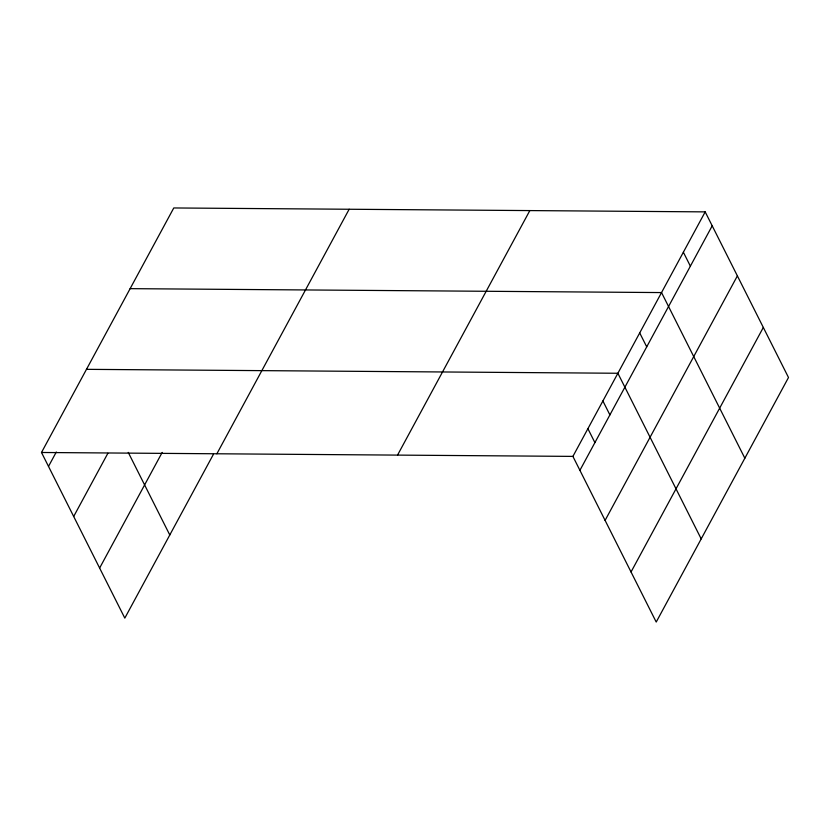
<?xml version="1.0" encoding="UTF-8"?>
<svg xmlns="http://www.w3.org/2000/svg" width="830" height="830" viewBox="0 0 830 830"><rect width="100%" height="100%" fill="white"/><g stroke="black" fill="none" stroke-linecap="round" stroke-linejoin="round"><path stroke-width="1.25" d="M213.435 454.29L124.811 618.122L41.5 452.485L173.781 207.957L705.189 211.878L788.5 377.515L656.219 622.043L572.908 456.396L705.189 211.878M48.503 466.408L56.305 452.008M73.683 516.478L107.869 453.294M99.631 568.052L162.192 452.423M216.869 453.771L349.15 209.253M397.539 455.11L529.831 210.592M579.911 470.33L712.202 225.812M605.091 520.4L737.382 275.882M631.039 571.974L763.32 327.456M130.134 288.653L661.541 292.575L744.842 458.212M86.476 369.34L617.883 373.261L701.194 538.898M41.5 452.485L572.908 456.396M683.37 252.227L690.373 266.16M639.712 332.923L646.715 346.847M602.891 400.973L609.894 414.907M587.899 428.685L594.903 442.618M128.256 452.402L169.787 534.987"/></g></svg>
